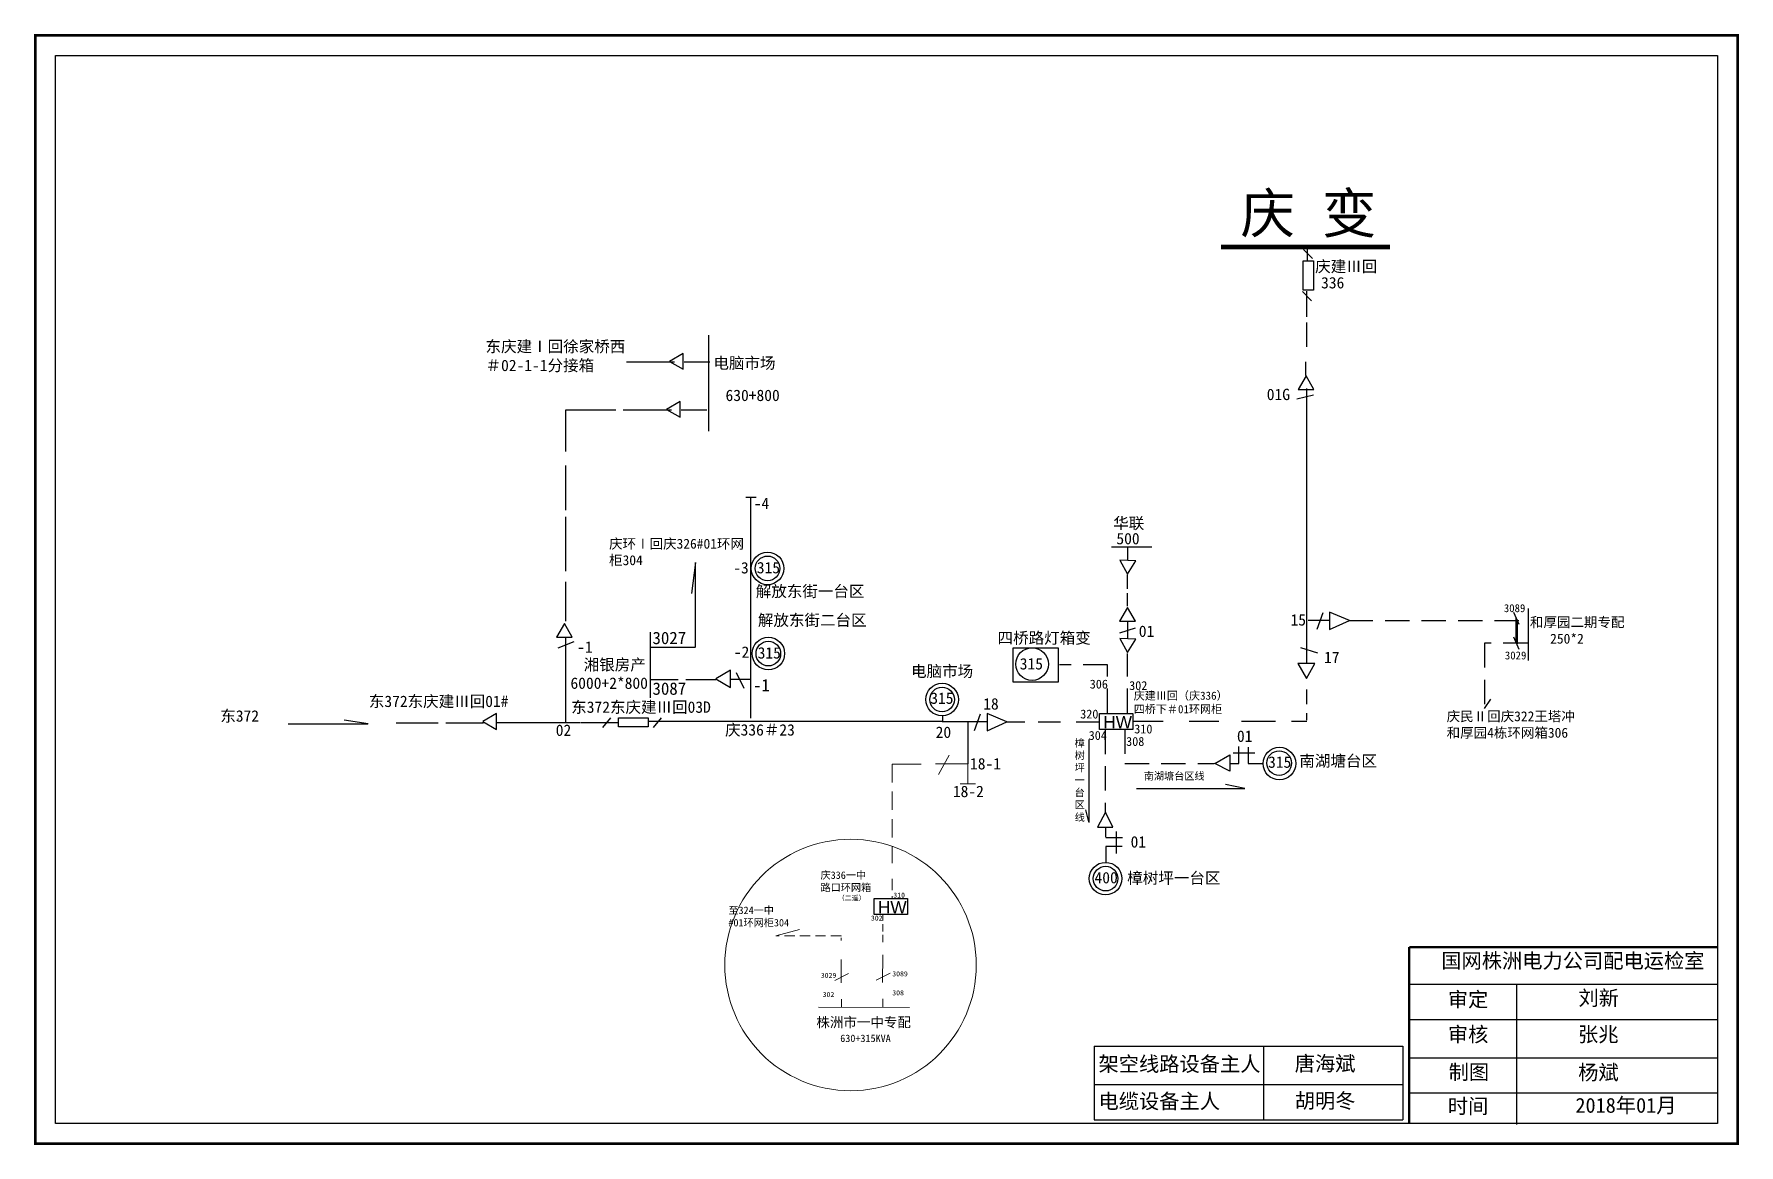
# Model space of a CAD drawing. Extents: x 0 to 344, y 0 to 224.
import ezdxf

# ---------------------------------------------------------------- set-up
doc = ezdxf.new("R2010")
doc.units = 0
doc.header["$LTSCALE"] = 0.774411
doc.linetypes.add('ACAD_ISO02W100', pattern=[15, 12, -3])
doc.linetypes.add('DASHED2', pattern=[9.525, 6.35, -3.175])
doc.layers.get('0').update_dxf_attribs({"linetype": 'CONTINUOUS'})
doc.styles.add('SimSun_txtstyle_1.00_0_0', font='simsun.ttc', dxfattribs={"height": 1})
doc.styles.add('SimSun_txtstyle_1.50_0_0', font='simsun.ttc', dxfattribs={"height": 1.5})
doc.styles.add('SimSun_txtstyle_100.00_0_0100', font='simsun.ttc', dxfattribs={"height": 100})
doc.styles.add('SimSun_txtstyle_2.30_0_0', font='simsun.ttc', dxfattribs={"height": 2.3})
doc.styles.get("Standard").update_dxf_attribs({"font": '', "height": 2})
doc.styles.add('字体', font='', dxfattribs={"height": 2})
doc.styles.add('宋体_txtstyle_1.00_0_0', font='SIMSUN.TTC', dxfattribs={"height": 1})
doc.styles.add('宋体_txtstyle_1.50_0_0', font='SIMSUN.TTC', dxfattribs={"height": 1.5})
doc.styles.add('宋体_txtstyle_150.00_0_0150', font='SIMSUN.TTC', dxfattribs={"height": 150})
doc.styles.add('宋体_txtstyle_2.00_0_0', font='SIMSUN.TTC', dxfattribs={"height": 2})
doc.styles.get('Standard').set_extended_font_data('SimSun')
doc.styles.get('字体').set_extended_font_data('楷体_GB2312')

msp = doc.modelspace()

# ---------------------------------------------------------------- linework, layer by layer
at = {"linetype": 'Continuous'}
for p, q in [((258.06, 178.83), (256.24, 180.65)), ((257.86, 170.34), (256.04, 172.16)), ((136.08, 143.94), (136.08, 163.35)), ((119.46, 157.96), (129.17, 157.96)), ((131.12, 157.96), (136.3, 157.96)), ((256.72, 155.19), (256.72, 157.95)), ((107.16, 148.25), (117.3, 148.25)), ((107.16, 139.84), (107.16, 148.25)), ((118.81, 148.25), (128.53, 148.25)), ((130.47, 148.25), (135.65, 148.25)), ((258.28, 151.26), (254.88, 150.41)), ((107.16, 127.98), (107.16, 137.04)), ((144.59, 116.55), (144.59, 130.67)), ((107.16, 115.69), (107.16, 126.69)), ((217.48, 120.59), (225.57, 120.59)), ((133.37, 117.44), (132.6, 111.16)), ((133.37, 100.4), (133.37, 117.44)), ((220.77, 117.81), (220.77, 120.46)), ((220.66, 112.13), (220.66, 114.91)), ((107.16, 105.55), (107.16, 113.53)), ((220.66, 108.59), (220.66, 111.24)), ((220.77, 102.03), (220.77, 105.44)), ((105.65, 100.16), (108.88, 101.45)), ((190.94, 86.76), (189.71, 83.39)), ((192.32, 86.92), (192.32, 83.39)), ((196.31, 85.23), (192.32, 86.92)), ((67.25, 84.81), (62.39, 85.59)), ((110.3, 85.07), (117.86, 85.07)), ((116.19, 86.07), (114.58, 84.07)), ((138.88, 85.29), (123.84, 85.29)), ((126.43, 86.07), (124.83, 84.07)), ((183.21, 85.27), (138.49, 85.27)), ((188.43, 85.29), (188.43, 76.73)), ((192.32, 83.39), (196.31, 85.23)), ((196.16, 85.23), (199.97, 85.23)), ((202.61, 85.23), (207.15, 85.23)), ((210.31, 85.23), (215.03, 85.23)), ((221.75, 85.35), (227.9, 85.35)), ((233.13, 85.35), (239.17, 85.35)), ((243.73, 85.35), (250.57, 85.35)), ((253.79, 85.35), (256.89, 85.35)), ((277.62, 32.2), (339.99, 32.2)), ((299.27, 32.19), (299.27, 3.86)), ((277.62, 25.1), (339.99, 25.1)), ((213.95, 19.68), (276.31, 19.68)), ((213.95, 19.68), (213.95, 4.83)), ((248.16, 19.68), (248.16, 4.83)), ((276.31, 19.68), (276.31, 4.83)), ((277.62, 17.35), (339.99, 17.35)), ((213.95, 11.93), (276.31, 11.93)), ((277.62, 10.24), (339.99, 10.24)), ((213.95, 4.83), (276.31, 4.83))]:
    msp.add_line(p, q, dxfattribs=at)
at = {"linetype": 'ACAD_ISO02W100'}
msp.add_line((257.02, 178.38), (257.02, 181.22), dxfattribs=at)
for p, q in [((256.88, 172.29), (256.88, 167.06)), ((256.88, 165.92), (256.88, 160.99)), ((144.51, 116.5), (144.51, 86)), ((107.1, 102.36), (107.1, 85.18)), ((256.88, 91.78), (256.88, 88.79)), ((183.37, 85.41), (183.37, 86.37)), ((256.88, 86.99), (256.88, 85.6)), ((40.89, 85.87), (41.04, 85.87)), ((51.09, 84.84), (67.19, 84.85)), ((72.89, 85.04), (81.38, 85.03)), ((82.95, 85.03), (90.53, 85.03)), ((93.12, 85.08), (110.14, 85.08)), ((183.21, 85.27), (192.31, 85.27)), ((212.9, 81.68), (212.9, 64.88)), ((212.9, 65.06), (212.26, 67.44))]:
    msp.add_line(p, q)
at = {"color": 0}
for p, q in [((256.88, 152.59), (256.88, 97.15)), ((257.21, 105.75), (261.5, 105.75))]:
    msp.add_line(p, q, dxfattribs=at)
at = {"color": 0, "linetype": 'Continuous'}
for p, q in [((143.57, 130.65), (145.63, 130.65)), ((260.13, 107.24), (258.91, 103.87)), ((261.51, 107.4), (261.51, 103.87)), ((265.51, 105.71), (261.51, 107.4)), ((298.66, 107.41), (299.73, 104.97)), ((301.61, 108.14), (301.61, 97.65)), ((219.12, 103.23), (222.29, 104.25)), ((261.51, 103.87), (265.51, 105.71)), ((299.14, 106.23), (299.14, 101.36)), ((299.41, 105.89), (299.41, 101.01)), ((124.29, 100.34), (133.37, 100.34)), ((255.61, 100.26), (259.08, 99.19)), ((298.66, 102.38), (299.73, 99.94)), ((292.85, 87.9), (294.09, 89.82)), ((243.2, 76.84), (243.2, 80.23)), ((245.04, 80.14), (245.04, 76.84)), ((238.34, 76.84), (241.37, 78.58)), ((241.37, 75.28), (238.34, 76.84)), ((241.37, 78.58), (241.37, 75.28)), ((241.37, 76.84), (243.2, 76.84)), ((242.01, 78.95), (246.41, 78.95)), ((245.04, 76.84), (248.15, 76.84)), ((216.27, 66.95), (214.6, 63.97)), ((217.7, 63.97), (216.27, 66.95)), ((214.6, 63.97), (217.7, 63.97)), ((216.27, 63.97), (216.27, 61.94)), ((218.39, 63.04), (218.39, 58.64)), ((216.29, 61.85), (219.68, 61.85)), ((219.59, 60.02), (216.29, 60.02)), ((216.29, 60.02), (216.29, 56.9))]:
    msp.add_line(p, q, dxfattribs=at)
at = {"color": 0, "linetype": 'DASHED2'}
for p, q in [((265.35, 105.71), (301.75, 105.71)), ((301.53, 101.13), (292.85, 101.13)), ((292.85, 101.13), (292.85, 87.9)), ((220.14, 76.84), (238.2, 76.84))]:
    msp.add_line(p, q, dxfattribs=at)
at = {"color": 7, "ltscale": 2}
msp.add_line((124.23, 103.33), (124.22, 90.08), dxfattribs=at)
at = {"linetype": 'DASHED2'}
for p, q in [((216.67, 96.77), (206.92, 96.77)), ((216.67, 87.03), (216.67, 96.77)), ((220.66, 87.04), (220.66, 99.06)), ((216.18, 83.64), (216.18, 66.98)), ((220.14, 83.71), (220.14, 76.84))]:
    msp.add_line(p, q, dxfattribs=at)
at = {"color": 7, "linetype": 'ByBlock', "ltscale": 2}
for p, q in [((124.28, 93.81), (129.92, 93.81)), ((131.44, 93.81), (137.52, 93.81)), ((140.55, 93.87), (144.43, 93.87)), ((141.58, 95.21), (143.16, 92.05))]:
    msp.add_line(p, q, dxfattribs=at)
at = {"color": 7, "linetype": 'Continuous', "lineweight": 0, "ltscale": 0.877482}
msp.add_line((179.02, 76.68), (173.1, 76.68), dxfattribs=at)
at = {"color": 7, "linetype": 'DASHED2', "lineweight": 0, "ltscale": 0.752299}
msp.add_line((173.1, 76.68), (173.1, 56.68), dxfattribs=at)
at = {"color": 7, "linetype": 'Continuous', "lineweight": 0, "ltscale": 0.773585}
msp.add_line((188.43, 76.73), (181.9, 76.73), dxfattribs=at)
at = {"color": 7, "linetype": 'Continuous', "lineweight": 0, "ltscale": 0.315894}
msp.add_line((184.66, 78.5), (182.48, 74.58), dxfattribs=at)
at = {"color": 7, "linetype": 'Continuous', "lineweight": 0, "ltscale": 0.584697}
for p, q in [((188.43, 76.73), (188.43, 72.69)), ((186.88, 72.69), (189.98, 72.69))]:
    msp.add_line(p, q, dxfattribs=at)
at = {"color": 7, "linetype": 'Continuous'}
msp.add_line((244.41, 71.76), (240.49, 72.58), dxfattribs=at)
at = {"color": 7}
msp.add_line((222.49, 71.76), (244.41, 71.76), dxfattribs=at)
at = {"color": 7, "linetype": 'DASHED2', "lineweight": 0, "ltscale": 0.474076}
msp.add_line((173.1, 53.52), (173.1, 49.56), dxfattribs=at)
at = {"color": 7, "linetype": 'DASHED2', "lineweight": 0, "ltscale": 0.294746}
msp.add_line((171.23, 40.72), (171.23, 46.28), dxfattribs=at)
at = {"color": 7, "linetype": 'Continuous', "lineweight": 0, "ltscale": 0.424012}
msp.add_line((149.61, 41.99), (154.41, 43.29), dxfattribs=at)
at = {"color": 7, "linetype": 'DASHED2', "lineweight": 0, "ltscale": 0.424012}
msp.add_line((162.82, 41.99), (149.61, 41.99), dxfattribs=at)
at = {"color": 7, "linetype": 'DASHED2', "lineweight": 0, "ltscale": 0.117048}
msp.add_line((162.81, 41.03), (162.82, 41.99), dxfattribs=at)
at = {"color": 7, "linetype": 'DASHED2', "lineweight": 0, "ltscale": 0.494567}
msp.add_line((162.82, 34.78), (162.82, 38.06), dxfattribs=at)
at = {"color": 7, "linetype": 'Continuous', "lineweight": 0, "ltscale": 0.91541}
for p, q in [((171.23, 38.18), (171.2, 32.54)), ((162.82, 34.78), (162.82, 32.47))]:
    msp.add_line(p, q, dxfattribs=at)
at = {"color": 7, "linetype": 'Continuous', "lineweight": 0, "ltscale": 0.282534}
for p, q in [((164.33, 34.36), (161.54, 32.95)), ((172.71, 34.43), (169.92, 33.01))]:
    msp.add_line(p, q, dxfattribs=at)
at = {"color": 7, "linetype": 'Continuous', "lineweight": 0, "ltscale": 1.121423}
for p, q in [((162.86, 29.17), (162.86, 27.53)), ((171.24, 29.24), (171.24, 27.59)), ((158.23, 27.56), (176.66, 27.52))]:
    msp.add_line(p, q, dxfattribs=at)
at = {"linetype": 'Continuous', "const_width": 0.5}
msp.add_lwpolyline([(0, 223.96), (343.97, 223.96), (343.97, -0.01), (0, -0.01)], close=True, dxfattribs=at)
at = {"linetype": 'Continuous'}
for points in [[(4.04, 219.91), (339.93, 219.91), (339.93, 4.04), (4.04, 4.04)], [(206.74, 100.13), (197.52, 100.13), (197.52, 93.35), (206.74, 93.35)], [(215.03, 86.94), (221.75, 86.94), (221.75, 83.69), (215.03, 83.69)], [(117.81, 86.07), (123.83, 86.07), (123.83, 84.2), (117.81, 84.2)], [(169.48, 49.53), (176.2, 49.53), (176.2, 46.28), (169.48, 46.28)]]:
    msp.add_lwpolyline(points, close=True, dxfattribs=at)
for points, const_width in [([(239.58, 181.19), (273.74, 181.19)], 1), ([(277.58, 39.71), (277.58, 3.98)], 0.5), ([(277.62, 39.71), (339.99, 39.71)], 0.5)]:
    msp.add_lwpolyline(points, dxfattribs=dict(at, const_width=const_width))
at = {"linetype": 'ACAD_ISO02W100'}
msp.add_lwpolyline([(258.24, 172.49), (256.2, 172.49), (256.2, 178.38), (258.24, 178.38)], close=True, dxfattribs=at)
for points in [[(128.17, 158.08), (130.93, 156.49), (130.93, 159.68)], [(256.76, 155.14), (255.16, 152.38), (258.35, 152.38)], [(127.52, 148.38), (130.28, 146.78), (130.28, 149.97)], [(220.67, 115.08), (222.34, 117.8), (219.15, 117.89)], [(222.28, 105.56), (220.71, 108.33), (219.09, 105.59)], [(108.49, 102.31), (106.92, 105.08), (105.31, 102.33)], [(220.67, 99.24), (222.34, 101.95), (219.15, 102.04)], [(90.43, 85.29), (93.19, 83.7), (93.19, 86.89)]]:
    msp.add_lwpolyline(points, close=True)
at = {"color": 0}
msp.add_lwpolyline([(256.83, 94.02), (258.56, 97.02), (255.1, 97.02)], close=True, dxfattribs=at)
at = {"color": 7}
msp.add_lwpolyline([(137.49, 93.93), (140.49, 92.2), (140.49, 95.67)], close=True, dxfattribs=at)
at = {"linetype": 'Continuous'}
for centre, radius in [((147.95, 116.24), 3.29), ((147.95, 116.24), 2.49), ((148.11, 99.02), 3.29), ((148.11, 99.02), 2.49), ((201.4, 96.9), 3.29), ((183.22, 89.74), 3.29), ((183.22, 89.74), 2.49), ((216.25, 53.55), 3.29)]:
    msp.add_circle(centre, radius, dxfattribs=at)
at = {"color": 0, "linetype": 'Continuous'}
for centre, radius in [((251.38, 76.8), 3.29), ((251.33, 76.9), 2.49), ((216.25, 53.55), 2.49)]:
    msp.add_circle(centre, radius, dxfattribs=at)
at = {"color": 12, "linetype": 'Continuous', "lineweight": 0, "ltscale": 0.697219, "true_color": 0xc00000}
msp.add_circle((164.72, 36.1), 25.41, dxfattribs=at)

# ---------------------------------------------------------------- texts
for s, p in [('630+800', (139.46, 150.06)), ('-4', (145.17, 128.23)), ('500', (218.44, 121.11)), ('-3', (141.01, 115.22)), ('315', (145.78, 115.24)), ('01', (222.96, 102.39)), ('-1', (109.47, 99.2)), ('-2', (141.13, 98.18)), ('315', (145.95, 98.02)), ('315', (198.91, 95.81)), ('315', (180.83, 88.87)), ('02', (105.15, 82.39))]:
    msp.add_text(s, height=2.3).set_placement(p)
at = {"color": 7}
for s, p in [('3027', (124.7, 100.94)), ('3087', (124.7, 90.7)), ('-1', (145.02, 91.39))]:
    msp.add_text(s, height=2.5, dxfattribs=at).set_placement(p)
at = {"color": 0}
for p in [(242.8, 81.19), (221.31, 59.83)]:
    msp.add_text('01', height=2.3, dxfattribs=at).set_placement(p)
at = {"linetype": 'Continuous', "attachment_point": 1, "style": '字体'}
for s, insert, char_height, width in [('庆 变', (243.52, 192.04), 8.05, 47.9165), ('国网株洲电力公司配电运检室', (284.08, 38.46), 3, 82.0179), ('审定', (285.41, 30.64), 3, 23.4615), ('{\\fSimSun|b0|i0|c134|p2;刘新}', (311.81, 30.93), 3, 23.4615), ('审核', (285.41, 23.58), 3, 23.4615), ('张兆', (311.72, 23.59), 3, 33.0539), ('架空线路设备主人', (214.82, 17.6), 3, 58.56), ('唐海斌', (254.48, 17.69), 3, 47.14), ('制图', (285.57, 15.96), 3, 23.4615), ('{\\fSimSun|b0|i0|c134|p2;杨斌}', (311.75, 15.89), 3, 23.4615), ('电缆设备主人', (214.82, 10.08), 3, 58.56), ('胡明冬', (254.48, 10.18), 3, 47.14), ('时间', (285.41, 9.07), 3, 23.4615), ('2018{\\fSimSun|b0|i0|c134|p2;年}01{\\fSimSun|b0|i0|c134|p2;月}', (311.19, 9.24), 3, 23.4615)]:
    msp.add_mtext(s, dxfattribs=dict(at, insert=insert, char_height=char_height, width=width))
at = {"color": 0, "linetype": 'Continuous', "insert": (258.6, 178.41), "char_height": 2.3, "width": 13.276, "attachment_point": 1, "style": '字体'}
msp.add_mtext('庆建Ⅲ回', dxfattribs=at)
at = {"color": 0, "linetype": 'Continuous', "insert": (259.8, 175.12), "char_height": 2.3, "width": 5.203, "attachment_point": 1}
msp.add_mtext('336', dxfattribs=at)
at = {"attachment_point": 1}
for s, insert, char_height, width, style in [('东庆建Ⅰ回徐家桥西＃02-1-1分接箱', (90.97, 162.24), 2.3, 28.583, '字体'), ('电脑市场', (137.01, 158.89), 2.3, 14.2718, '字体'), ('华联', (217.8, 126.52), 2.3, 15.1149, '字体'), ('解放东街一台区', (145.57, 112.77), 2.3, 21.8759, '字体'), ('解放东街二台区', (146, 106.94), 2.3, 21.8759, '字体'), ('电脑市场', (176.95, 96.62), 2.3, 24.5741, '字体'), ('东372东庆建Ⅲ回01#', (67.39, 90.53), 2.3, 28.583, '字体'), ('东372东庆建Ⅲ回03D', (108.28, 89.36), 2.3, 28.583, '字体'), ('东372', (37.37, 87.57), 2.3, 28.583, '字体'), ('樟\\P树\\P坪\\P一\\P台\\P区\\P线', (210.01, 81.7), 1.5, 44.9066, '字体'), ('18-1', (188.86, 77.92), 2.3, 7.9922, 'SimSun_txtstyle_2.30_0_0'), ('南湖{\\fKaiTi_GB2312|b0|i0|c134|p32;塘}台区线', (223.98, 75.04), 1.5, 44.9066, '字体')]:
    msp.add_mtext(s, dxfattribs=dict(at, insert=insert, char_height=char_height, width=width, style=style))
at = {"linetype": 'Continuous', "insert": (248.82, 152.55), "char_height": 2.3, "width": 5.203, "attachment_point": 1}
msp.add_mtext('01G', dxfattribs=at)
at = {"color": 0, "insert": (115.93, 122.23), "char_height": 2, "width": 27.7288, "attachment_point": 1, "style": '字体'}
msp.add_mtext('{\\fSimSun|b0|i0|c134|p2;\\C256;庆环Ⅰ回\\C0;庆}326#01{\\fSimSun|b0|i0|c134|p2;环网柜304}', dxfattribs=at)
at = {"color": 0, "attachment_point": 1}
for s, insert, char_height, width in [('15', (253.62, 106.99), 2.3, 7.9922), ('3089', (296.72, 109), 1.6, 16.4292), ('17', (260.4, 99.41), 2.3, 4.2815), ('3029', (296.93, 99.45), 1.6, 16.4292), ('{\\H0.8696x;庆民Ⅱ回庆322王塔冲和厚园4栋环网箱306}', (285.17, 87.36), 2.3, 27.46), ('315', (249.09, 78.25), 2.3, 6.0415), ('400', (214.02, 54.9), 2.3, 6.0415)]:
    msp.add_mtext(s, dxfattribs=dict(at, insert=insert, char_height=char_height, width=width))
at = {"color": 7, "char_height": 2.3, "width": 44.9066, "attachment_point": 1, "style": '字体'}
for s, insert in [('四桥路灯箱变', (194.43, 103.34)), ('南湖{\\f\uffbfﾬￌﾣﾤ_GB2312|b0|i0|c134|p32;塘}台区', (255.41, 78.49)), ('樟树坪一台区', (220.64, 54.83))]:
    msp.add_mtext(s, dxfattribs=dict(at, insert=insert))
at = {"color": 7, "char_height": 2.3, "attachment_point": 1}
for s, insert, width in [('{\\H0.8696x;和厚园二期专配\\P   250*2}', (302, 106.37), 19.8474), ('湘银房产', (110.8, 97.93), 24.7738), ('6000+2*800', (108.13, 94.2), 24.7738)]:
    msp.add_mtext(s, dxfattribs=dict(at, insert=insert, width=width))
at = {"color": 7, "linetype": 'Continuous', "attachment_point": 1, "style": '字体'}
for s, insert, char_height, width in [('{\\fKaiTi_GB2312|b0|i0|c134|p32;\\H1.099x;\\C256;306}', (213.05, 93.76), 1.6379, 18.9862), ('{\\fKaiTi_GB2312|b0|i0|c134|p32;\\H1.099x;\\C256;302}', (221.02, 93.46), 1.6379, 18.9862), ('{\\C256;庆建Ⅲ回（}庆336）四桥下＃01环网柜', (221.94, 91.34), 1.6379, 18.9862), ('{\\fKaiTi_GB2312|b0|i0|c134|p32;\\H1.099x;\\C256;320}', (211.13, 87.71), 1.6379, 18.9862), ('{\\fArial|b0|i0|c0|p32;\\H1.526x;\\C256;HW}', (215.78, 86.44), 1.6379, 18.9862), ('庆336＃23', (139.37, 84.76), 2.3, 29.121), ('{\\fKaiTi_GB2312|b0|i0|c134|p32;\\H1.099x;\\C256;304}', (212.84, 83.38), 1.6379, 18.9862), ('{\\fKaiTi_GB2312|b0|i0|c134|p32;\\H1.099x;\\C256;310}', (222.05, 84.69), 1.6379, 18.9862), ('{\\fKaiTi_GB2312|b0|i0|c134|p32;\\H1.099x;\\C256;308}', (220.41, 82.17), 1.6379, 18.9862), ('{\\fArial|b0|i0|c0|p32;\\H1.526x;\\C256;HW}', (170.24, 49.02), 1.6379, 18.9862)]:
    msp.add_mtext(s, dxfattribs=dict(at, insert=insert, char_height=char_height, width=width))
at = {"char_height": 2.3, "width": 7.9922, "attachment_point": 1}
for s, insert in [('18', (191.53, 90.02)), ('20', (181.92, 84.28)), ('18-2', (185.4, 72.32))]:
    msp.add_mtext(s, dxfattribs=dict(at, insert=insert))
at = {"color": 7, "linetype": 'DASHED2', "lineweight": 0, "ltscale": 0.790127, "attachment_point": 1}
for s, insert, char_height, style in [('庆336一中^M^J路口环网箱', (158.66, 55), 1.5, 'SimSun_txtstyle_1.50_0_0'), ('310', (173.37, 50.72), 1, 'SimSun_txtstyle_100.00_0_0100'), ('302', (168.84, 46.08), 1, 'SimSun_txtstyle_1.00_0_0')]:
    msp.add_mtext(s, dxfattribs=dict(at, insert=insert, char_height=char_height, style=style))
at = {"color": 4, "linetype": 'DASHED2', "lineweight": 0, "ltscale": 0.243866, "true_color": 0x00ffff, "insert": (162.15, 50.14), "char_height": 1, "attachment_point": 1, "style": 'SimSun_txtstyle_100.00_0_0100'}
msp.add_mtext('（二遥）', dxfattribs=at)
at = {"color": 12, "linetype": 'DASHED2', "lineweight": 0, "ltscale": 0.701937, "true_color": 0xc00000, "insert": (140.04, 47.9), "char_height": 1.5, "attachment_point": 1, "style": '宋体_txtstyle_1.50_0_0'}
msp.add_mtext('至324一中^M^J#01环网柜304', dxfattribs=at)
at = {"color": 7, "linetype": 'Continuous', "lineweight": 0, "ltscale": 1.009783, "char_height": 1, "attachment_point": 1, "style": '宋体_txtstyle_1.00_0_0'}
for s, insert in [('3029', (158.72, 34.5)), ('3089', (173.16, 34.81)), ('302', (159.09, 30.64)), ('308', (173.16, 30.97))]:
    msp.add_mtext(s, dxfattribs=dict(at, insert=insert))
at = {"color": 7, "linetype": 'Continuous', "lineweight": 0, "ltscale": 0.56099, "attachment_point": 1}
for s, insert, char_height, style in [('株洲市一中专配', (157.82, 25.53), 2, '宋体_txtstyle_2.00_0_0'), ('630+315KVA', (162.64, 22.03), 1.5, '宋体_txtstyle_150.00_0_0150')]:
    msp.add_mtext(s, dxfattribs=dict(at, insert=insert, char_height=char_height, style=style))

doc.saveas('drawing.dxf')
